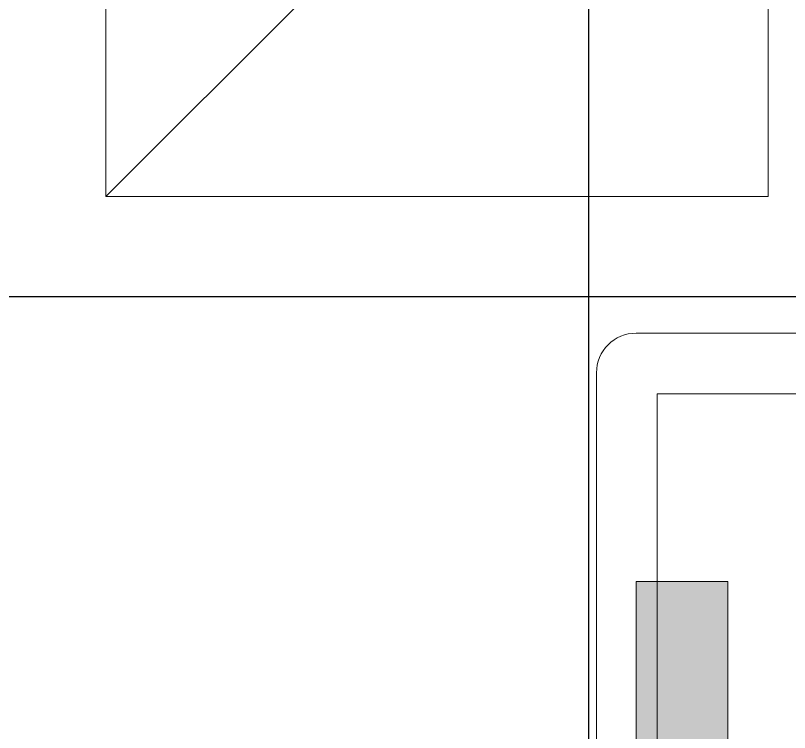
# Model space of a CAD drawing. Header units: millimetres. Extents: x -92759 to 184353, y -15225 to 86714.
# Drawn here: x 79238 to 79939, y 63930 to 64580 of the extents above; entities that cross this region are included whole.
import ezdxf

# ---------------------------------------------------------------- set-up
doc = ezdxf.new("R2010")
doc.units = ezdxf.units.MM
for name, color, linetype in [('A-PATT-CONC', 8, 'Continuous'), ('E-legend', 1, 'Continuous'), ('E-LIGHT----E', 1, 'Continuous'), ('M-ACMV_FCU', 5, 'Continuous')]:
    doc.layers.add(name, color=color, linetype=linetype)
doc.layers.add('HFI 9MM FPB', color=94, linetype='Continuous', lineweight=5)
doc.layers.add('M-ACMV_FCU-1', color=86, linetype='Continuous', lineweight=9)

# ---------------------------------------------------------------- blocks, each defined once
blk = doc.blocks.new('RCP_B8L2')
at = {"layer": 'A-PATT-CONC'}
h = blk.add_hatch(dxfattribs=at)
h.set_pattern_fill('ANSI37', color=256, scale=189, angle=45)
h.set_pattern_definition([(90, (-370899.3, -151102.3), (-600.075, 0), []), (180, (-370899.3, -151102.3), (-6e-14, -600.075), [])])
h.paths.add_polyline_path([(-370899.32, -151102.3), (-373899.32, -151102.3), (-373899.32, -158302.3), (-370899.32, -158302.3)])
at = {"layer": 'HFI 9MM FPB'}
h = blk.add_hatch(dxfattribs=at)
h.set_pattern_fill('ANSI33', color=256, scale=50)
h.set_pattern_definition([(45, (-581589.02, -147239), (-224.5064, 224.5064), []), (45, (-581364.5, -147239), (-224.5064, 224.5064), [158.75, -79.375])])
h.paths.add_polyline_path([(-370899.32, -151102.3), (-373899.32, -151102.3), (-373899.32, -158302.3), (-370899.32, -158302.3)], flags=16)
edge = h.paths.add_edge_path()
edge.add_line((-373218.07, -158677.3), (-373818.07, -158677.3))
edge.add_line((-373818.07, -158677.3), (-373818.07, -159161.3))
edge.add_line((-373818.07, -159127.3), (-374768.07, -159127.3))
edge.add_line((-374768.07, -159127.3), (-374768.07, -149827.3))
edge.add_line((-374768.07, -149827.3), (-373818.07, -149827.3))
edge.add_line((-373818.07, -149827.3), (-373818.07, -150277.3))
edge.add_line((-373818.07, -150277.3), (-373218.07, -150277.3))
edge.add_line((-373218.07, -150277.3), (-373218.07, -149827.3))
edge.add_line((-373218.07, -149827.3), (-371918.07, -149827.3))
edge.add_line((-371918.07, -149827.3), (-371918.07, -150277.3))
edge.add_line((-371918.07, -150277.3), (-369968.07, -150277.3))
edge.add_line((-369968.07, -150277.3), (-369968.07, -157777.3))
edge.add_line((-369968.07, -157777.3), (-370568.07, -157777.3))
edge.add_line((-370568.07, -157777.3), (-370568.07, -159127.3))
edge.add_line((-370568.07, -159127.3), (-373218.07, -159127.3))
edge.add_line((-373218.07, -159127.3), (-373218.07, -158677.3))
blk = doc.blocks.new('L20')
at = {"layer": 'E-LIGHT----E', "lineweight": 5}
blk.add_line((-300, -300), (300, 300), dxfattribs=at)
blk.add_lwpolyline([(-300, -300), (300, -300), (300, 300), (-300, 300)], close=True, dxfattribs=at)
blk = doc.blocks.new('EL_B8_L2_R4')
at = {"layer": 'E-legend', "color": 0}
blk.add_blockref('L20', (-10681.32, -14625.6), dxfattribs=at)
blk = doc.blocks.new('A$Ca8a76259')
at = {"layer": 'M-ACMV_FCU', "lineweight": 0}
h = blk.add_hatch(color=256, dxfattribs=at)
h.dxf.hatch_style = 1
h.paths.add_polyline_path([(250, 356), (250, 439), (-250, 439), (-250, 356)])
h.paths.add_polyline_path([(356, -250), (439, -250), (439, 250), (356, 250)])
h.paths.add_polyline_path([(-356, 250), (-439, 250), (-439, -250), (-356, -250)])
h.paths.add_polyline_path([(-250, -356), (-250, -439), (250, -439), (250, -356)])
for p, q in [((439, 475), (-439, 475)), ((-475, 439), (-475, -439))]:
    blk.add_line(p, q, dxfattribs=at)
for points in [[(420, 420), (420, -420), (-420, -420), (-420, 420)], [(-356, 250), (-356, -250), (-439, -250), (-439, 250)]]:
    blk.add_lwpolyline(points, close=True, dxfattribs=at)
blk.add_arc((-439, 439), 36, 90, 180, dxfattribs=at)
blk = doc.blocks.new('FCU -1')
at = {"layer": 'M-ACMV_FCU', "lineweight": 5, "rotation": 270}
blk.add_blockref('A$Ca8a76259', (378508.35, -50607.13), dxfattribs=at)
blk = doc.blocks.new('ACMV_B8_L2')
at = {"layer": 'M-ACMV_FCU-1', "rotation": 90}
blk.add_blockref('FCU -1', (90295.74, -420407.59), dxfattribs=at)

msp = doc.modelspace()

# ---------------------------------------------------------------- block references
at = {"layer": 'A-PATT-CONC'}
msp.add_blockref('RCP_B8L2', (452619.12, 220318.54), dxfattribs=at)
at = {"layer": 'E-legend', "color": 7}
msp.add_blockref('EL_B8_L2_R4', (90301.06, 79341.24), dxfattribs=at)
at = {"layer": 'M-ACMV_FCU-1'}
msp.add_blockref('ACMV_B8_L2', (-60663.56, 105715.91), dxfattribs=at)

doc.saveas('drawing.dxf')
